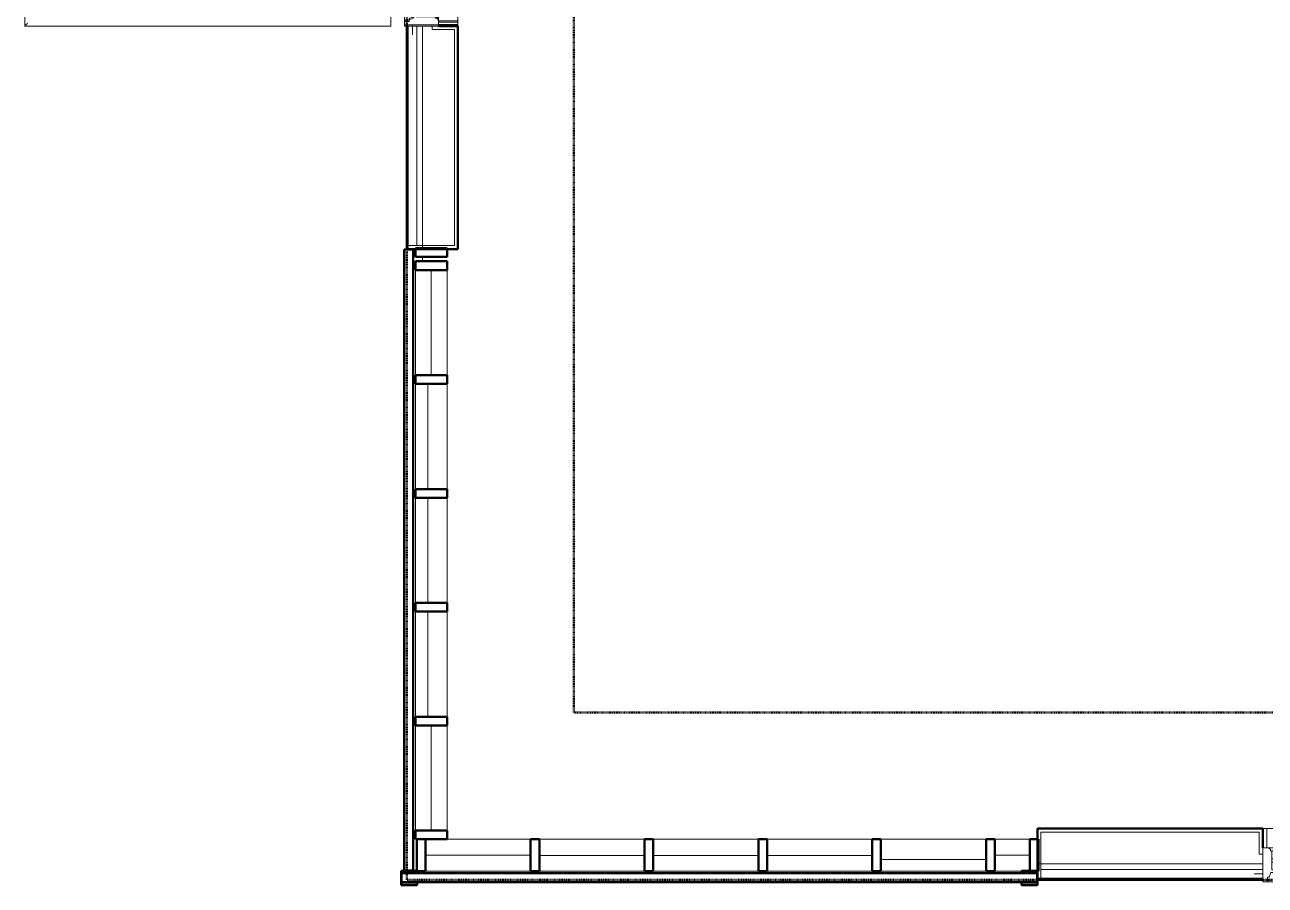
# Model space of a CAD drawing. Header units: inches. Extents: x -4235 to -464, y 9767 to 12347.
# Drawn here: x -3926.7 to -3712.3, y 9979.3 to 10128 of the extents above; entities that cross this region are included whole.
import ezdxf

# ---------------------------------------------------------------- set-up
doc = ezdxf.new("R2010")
doc.units = ezdxf.units.IN
doc.header["$MEASUREMENT"] = 0
doc.linetypes.add('Dash 1_16_', pattern=[0.125, 0.0625, -0.0625])
for name, color, linetype, lineweight in [('A-FLOR-4', 192, 'Continuous', 9), ('A-FLOR-HRAL', 11, 'Continuous', 9), ('A-GLAZ-1', 151, 'Continuous', 9), ('A-GLAZ-2', 151, 'Continuous', 20), ('A-GLAZ-CWMG', 51, 'Continuous', 9), ('A-GLAZ-CWMG-1', 51, 'Continuous', 50), ('A-GLAZ-CWMG-2', 9, 'Continuous', 9), ('A-WALL', 113, 'Continuous', 13), ('A-WALL-6', 113, 'Continuous', 9), ('A-WALL-7', 113, 'Continuous', 50), ('C-PROP-LINE-1', 91, 'Dash 1_16_', 50)]:
    doc.layers.add(name, color=color, linetype=linetype, lineweight=lineweight)

# ---------------------------------------------------------------- blocks, each defined once
blk = doc.blocks.new('Window-Double_Hung-Andersen-400_Series-Tilt_Wash - DOUBLE HUNG - COTTAGE - 3RD FLOOR-V402-BACKGROUND - 3RD FLOOR')
at = {"layer": 'A-GLAZ-1'}
for p, q in [((-16.29, 2.5), (-15.7, 2.5)), ((-15.82, 2.5), (-15.82, 2.12)), ((-15.7, 2.63), (15.7, 2.63)), ((-15.7, 2.5), (15.7, 2.5)), ((16.29, 2.5), (15.7, 2.5)), ((15.82, 2.5), (15.82, 2.12)), ((-16.29, 2.12), (-15.7, 2.12)), ((-16.29, 0.56), (-15.7, 0.56)), ((-16.29, 0.19), (-15.7, 0.19)), ((-15.82, 0.56), (-15.82, 0.19)), ((-15.7, 2.12), (15.7, 2.12)), ((-15.7, 2), (15.7, 2)), ((-15.7, 0.69), (15.7, 0.69)), ((-15.7, 0.56), (15.7, 0.56)), ((-15.7, 0.19), (15.7, 0.19)), ((-15.7, 0.06), (15.7, 0.06)), ((16.29, 2.12), (15.7, 2.12)), ((16.29, 0.56), (15.7, 0.56)), ((16.29, 0.19), (15.7, 0.19)), ((15.82, 0.56), (15.82, 0.19)), ((18.95, -1.06), (-18.95, -1.06)), ((-18.95, -1.06), (-18.95, -4.44)), ((-18.32, -1.06), (-18.32, -4.44)), ((18.32, -1.06), (18.32, -4.44)), ((18.95, -4.44), (18.95, -1.06)), ((18.95, -2.44), (19.01, -2.44)), ((19.01, -3.94), (18.95, -3.94)), ((19.01, -2.44), (19.01, -3.94)), ((-18.95, -4.44), (18.95, -4.44))]:
    blk.add_line(p, q, dxfattribs=at)
at = {"layer": 'A-GLAZ-2'}
for p, q in [((19.01, 4.81), (-19.01, 4.81)), ((-19.01, 4.81), (-19.01, -1.06)), ((-18.2, 4.81), (-18.2, 4)), ((18.2, 4.81), (18.2, 4)), ((19.01, -1.06), (19.01, 4.81)), ((-19.01, 3.44), (-20.51, 3.44)), ((-18.2, 4), (-17.92, 4)), ((-17.92, 4), (-17.61, 3.19)), ((-17.61, 3.19), (-17.14, 3.19)), ((-17.42, 2.75), (-16.57, 2.75)), ((-17.42, 2.75), (-17.42, -0.56)), ((-17.14, 3.19), (-17.14, 2.75)), ((-15.86, 2.97), (-16.57, 2.97)), ((-16.57, 2.63), (-16.57, 2.97)), ((-15.7, 2.63), (-16.57, 2.63)), ((-16.29, 2.63), (-16.29, 2)), ((-15.86, 2.97), (-15.7, 2.63)), ((15.86, 2.97), (15.7, 2.63)), ((15.7, 2.63), (16.57, 2.63)), ((15.86, 2.97), (16.57, 2.97)), ((16.29, 2.63), (16.29, 2)), ((16.57, 2.63), (16.57, 2.97)), ((17.42, 2.75), (16.57, 2.75)), ((17.14, 3.19), (17.14, 2.75)), ((17.61, 3.19), (17.14, 3.19)), ((17.42, 2.75), (17.42, -0.56)), ((17.92, 4), (17.61, 3.19)), ((18.2, 4), (17.92, 4)), ((19.01, 3.44), (20.51, 3.44)), ((-17.42, 1.37), (-15.86, 1.37)), ((-17.42, 0.81), (-16.57, 0.81)), ((-15.86, 1.03), (-16.57, 1.03)), ((-16.57, 0.69), (-16.57, 1.03)), ((-15.7, 0.69), (-16.57, 0.69)), ((-15.7, 2), (-16.29, 2)), ((-16.29, 0.69), (-16.29, 0.06)), ((-15.7, 0.06), (-16.29, 0.06)), ((-15.86, 1.37), (-15.7, 2)), ((-15.86, 1.03), (-15.7, 0.69)), ((-15.86, -0.56), (-15.7, 0.06)), ((15.7, 2), (16.29, 2)), ((15.86, 1.37), (15.7, 2)), ((15.86, 1.03), (15.7, 0.69)), ((15.7, 0.69), (16.57, 0.69)), ((15.7, 0.06), (16.29, 0.06)), ((15.86, -0.56), (15.7, 0.06)), ((17.42, 1.37), (15.86, 1.37)), ((15.86, 1.03), (16.57, 1.03)), ((16.29, 0.69), (16.29, 0.06)), ((16.57, 0.69), (16.57, 1.03)), ((17.42, 0.81), (16.57, 0.81)), ((-19.01, -1.06), (19.01, -1.06)), ((-17.67, -0.78), (-18, -1.06)), ((-17.67, -0.78), (-17.67, -0.56)), ((-17.67, -0.56), (-15.86, -0.56)), ((17.67, -0.56), (15.86, -0.56)), ((17.67, -0.78), (17.67, -0.56)), ((17.67, -0.78), (18, -1.06))]:
    blk.add_line(p, q, dxfattribs=at)
blk = doc.blocks.new('Window-Double_Hung-Andersen-400_Series-Tilt_Wash - DOUBLE HUNG - COTTAGE - 3RD FLOOR-2889114-BACKGROUND - 3RD FLOOR')
at = {"layer": 'A-GLAZ-1'}
for p, q in [((-16.29, 2.5), (-15.7, 2.5)), ((-15.82, 2.5), (-15.82, 2.12)), ((-15.7, 2.63), (15.7, 2.63)), ((-15.7, 2.5), (15.7, 2.5)), ((16.29, 2.5), (15.7, 2.5)), ((15.82, 2.5), (15.82, 2.12)), ((-16.29, 2.12), (-15.7, 2.12)), ((-16.29, 0.56), (-15.7, 0.56)), ((-16.29, 0.19), (-15.7, 0.19)), ((-15.82, 0.56), (-15.82, 0.19)), ((-15.7, 2.12), (15.7, 2.12)), ((-15.7, 2), (15.7, 2)), ((-15.7, 0.69), (15.7, 0.69)), ((-15.7, 0.56), (15.7, 0.56)), ((-15.7, 0.19), (15.7, 0.19)), ((-15.7, 0.06), (15.7, 0.06)), ((16.29, 2.12), (15.7, 2.12)), ((16.29, 0.56), (15.7, 0.56)), ((16.29, 0.19), (15.7, 0.19)), ((15.82, 0.56), (15.82, 0.19)), ((18.95, -1.06), (-18.95, -1.06)), ((-18.95, -1.06), (-18.95, -4.44)), ((-18.32, -1.06), (-18.32, -4.44)), ((18.32, -1.06), (18.32, -4.44)), ((18.95, -4.44), (18.95, -1.06)), ((-19.01, -3.94), (-19.01, -2.44)), ((-19.01, -2.44), (-18.95, -2.44)), ((-18.95, -3.94), (-19.01, -3.94)), ((18.95, -2.44), (19.01, -2.44)), ((19.01, -3.94), (18.95, -3.94)), ((19.01, -2.44), (19.01, -3.94)), ((-18.95, -4.44), (18.95, -4.44))]:
    blk.add_line(p, q, dxfattribs=at)
at = {"layer": 'A-GLAZ-2'}
for p, q in [((19.01, 4.81), (-19.01, 4.81)), ((-19.01, 4.81), (-19.01, -1.06)), ((-18.2, 4.81), (-18.2, 4)), ((18.2, 4.81), (18.2, 4)), ((19.01, -1.06), (19.01, 4.81)), ((-19.01, 3.44), (-20.51, 3.44)), ((-18.2, 4), (-17.92, 4)), ((-17.92, 4), (-17.61, 3.19)), ((-17.61, 3.19), (-17.14, 3.19)), ((-17.42, 2.75), (-16.57, 2.75)), ((-17.42, 2.75), (-17.42, -0.56)), ((-17.14, 3.19), (-17.14, 2.75)), ((-15.86, 2.97), (-16.57, 2.97)), ((-16.57, 2.63), (-16.57, 2.97)), ((-15.7, 2.63), (-16.57, 2.63)), ((-16.29, 2.63), (-16.29, 2)), ((-15.86, 2.97), (-15.7, 2.63)), ((15.86, 2.97), (15.7, 2.63)), ((15.7, 2.63), (16.57, 2.63)), ((15.86, 2.97), (16.57, 2.97)), ((16.29, 2.63), (16.29, 2)), ((16.57, 2.63), (16.57, 2.97)), ((17.42, 2.75), (16.57, 2.75)), ((17.14, 3.19), (17.14, 2.75)), ((17.61, 3.19), (17.14, 3.19)), ((17.42, 2.75), (17.42, -0.56)), ((17.92, 4), (17.61, 3.19)), ((18.2, 4), (17.92, 4)), ((19.01, 3.44), (20.51, 3.44)), ((-17.42, 1.37), (-15.86, 1.37)), ((-17.42, 0.81), (-16.57, 0.81)), ((-15.86, 1.03), (-16.57, 1.03)), ((-16.57, 0.69), (-16.57, 1.03)), ((-15.7, 0.69), (-16.57, 0.69)), ((-15.7, 2), (-16.29, 2)), ((-16.29, 0.69), (-16.29, 0.06)), ((-15.7, 0.06), (-16.29, 0.06)), ((-15.86, 1.37), (-15.7, 2)), ((-15.86, 1.03), (-15.7, 0.69)), ((-15.86, -0.56), (-15.7, 0.06)), ((15.7, 2), (16.29, 2)), ((15.86, 1.37), (15.7, 2)), ((15.86, 1.03), (15.7, 0.69)), ((15.7, 0.69), (16.57, 0.69)), ((15.7, 0.06), (16.29, 0.06)), ((15.86, -0.56), (15.7, 0.06)), ((17.42, 1.37), (15.86, 1.37)), ((15.86, 1.03), (16.57, 1.03)), ((16.29, 0.69), (16.29, 0.06)), ((16.57, 0.69), (16.57, 1.03)), ((17.42, 0.81), (16.57, 0.81)), ((-19.01, -1.06), (19.01, -1.06)), ((-17.67, -0.78), (-18, -1.06)), ((-17.67, -0.78), (-17.67, -0.56)), ((-17.67, -0.56), (-15.86, -0.56)), ((17.67, -0.56), (15.86, -0.56)), ((17.67, -0.78), (17.67, -0.56)), ((17.67, -0.78), (18, -1.06))]:
    blk.add_line(p, q, dxfattribs=at)
blk = doc.blocks.new('Rectangular Mullion - Profile_Polycarbonate_Upper and left-2704980-BACKGROUND - 3RD FLOOR')
at = {"layer": 'A-GLAZ-CWMG-1'}
for p, q in [((-2.75, 1.29), (0, 1.29)), ((-2.75, 0.79), (-2.75, 1.29)), ((-2.5, 0.79), (-2.75, 0.79)), ((-0.06, 1.22), (-2.69, 1.22)), ((-2.69, 1.22), (-2.69, 0.85)), ((-2.69, 0.85), (-2.5, 0.85)), ((-2.5, 0.85), (-2.5, 0.79)), ((-0.06, -1.15), (-0.06, 1.22)), ((0, 1.29), (0, -1.21)), ((-2.75, -1.21), (-2.75, -0.79)), ((-2.75, -0.79), (-2.5, -0.79)), ((0, -1.21), (-2.75, -1.21)), ((-2.5, -0.85), (-2.69, -0.85)), ((-2.69, -0.85), (-2.69, -1.15)), ((-2.69, -1.15), (-0.06, -1.15)), ((-2.5, -0.79), (-2.5, -0.85))]:
    blk.add_line(p, q, dxfattribs=at)
blk = doc.blocks.new('Rectangular Mullion - Profile_Polycarbonate_right-2704981-BACKGROUND - 3RD FLOOR')
at = {"layer": 'A-GLAZ-CWMG-1'}
for p, q in [((0, 1.29), (-2.75, 1.29)), ((-2.75, 1.29), (-2.75, 0.79)), ((-2.75, 0.79), (-2.5, 0.79)), ((-2.69, 0.85), (-2.69, 1.22)), ((-2.69, 1.22), (-0.06, 1.22)), ((-2.5, 0.85), (-2.69, 0.85)), ((-2.5, 0.79), (-2.5, 0.85)), ((-0.06, 1.22), (-0.06, -1.15)), ((0, -1.21), (0, 1.29)), ((-2.5, -0.79), (-2.75, -0.79)), ((-2.75, -0.79), (-2.75, -1.21)), ((-2.75, -1.21), (0, -1.21)), ((-2.69, -1.15), (-2.69, -0.85)), ((-2.69, -0.85), (-2.5, -0.85)), ((-0.06, -1.15), (-2.69, -1.15)), ((-2.5, -0.85), (-2.5, -0.79))]:
    blk.add_line(p, q, dxfattribs=at)
blk = doc.blocks.new('Rectangular Mullion - Stud - Vertical-2193585-BACKGROUND - 3RD FLOOR')
at = {"layer": 'A-GLAZ-CWMG-1'}
for p, q in [((-1.5, -2.75), (-1.5, 2.75)), ((-1.5, 2.75), (0, 2.75)), ((0, 2.75), (0, -2.75)), ((0, -2.75), (-1.5, -2.75))]:
    blk.add_line(p, q, dxfattribs=at)
blk = doc.blocks.new('Rectangular Mullion - Stud - Vertical-2193592-BACKGROUND - 3RD FLOOR')
at = {"layer": 'A-GLAZ-CWMG-1'}
for p, q in [((0, 2.75), (-1.5, 2.75)), ((-1.5, 2.75), (-1.5, -2.75)), ((0, -2.75), (0, 2.75)), ((-1.5, -2.75), (0, -2.75))]:
    blk.add_line(p, q, dxfattribs=at)
blk = doc.blocks.new('Rectangular Mullion - Stud - Base_Head-1740475-BACKGROUND - 3RD FLOOR')
at = {"layer": 'A-GLAZ-CWMG-2'}
h = blk.add_hatch(dxfattribs=at)
h.set_pattern_fill('FP_22', color=256, style=0, pattern_type=2)
h.set_pattern_definition([(270, (-2072.361, 12062.38), (8, 5e-16), [])])
h.paths.add_polyline_path([(-2075.11, 12054.04), (-2069.61, 12054.04), (-2069.61, 12072.22), (-2075.11, 12072.22)], flags=0)
at = {"layer": 'A-GLAZ-CWMG'}
for p, q in [((-2075.11, 12054.04), (-2075.11, 12072.22)), ((-2069.61, 12072.22), (-2069.61, 12054.04))]:
    blk.add_line(p, q, dxfattribs=at)
blk = doc.blocks.new('Rectangular Mullion - Stud - Vertical-2193584-BACKGROUND - 3RD FLOOR')
at = {"layer": 'A-GLAZ-CWMG-1'}
for p, q in [((0, -2.75), (0, 2.75)), ((0, 2.75), (1.5, 2.75)), ((1.5, 2.75), (1.5, -2.75)), ((1.5, -2.75), (0, -2.75))]:
    blk.add_line(p, q, dxfattribs=at)
blk = doc.blocks.new('Rectangular Mullion - Stud - Base_Head-1773364-BACKGROUND - 3RD FLOOR')
at = {"layer": 'A-GLAZ-CWMG-2'}
h = blk.add_hatch(dxfattribs=at)
h.set_pattern_fill('FP_20', color=256, style=0, pattern_type=2)
h.set_pattern_definition([(90, (-3856.286, 12058.411), (-8, 5e-16), [])])
h.paths.add_polyline_path([(-3853.54, 12048.57), (-3853.54, 12066.75), (-3859.04, 12066.75), (-3859.04, 12048.57)], flags=0)
at = {"layer": 'A-GLAZ-CWMG'}
for p, q in [((-3859.04, 12048.57), (-3859.04, 12066.75)), ((-3853.54, 12066.75), (-3853.54, 12048.57))]:
    blk.add_line(p, q, dxfattribs=at)
blk = doc.blocks.new('Rectangular Mullion - Stud - Base_Head-1991780-BACKGROUND - 3RD FLOOR')
at = {"layer": 'A-GLAZ-CWMG-2'}
h = blk.add_hatch(dxfattribs=at)
h.set_pattern_fill('FP_27', color=256, style=0, pattern_type=2)
h.set_pattern_definition([(180, (-3756.04, 9984.439), (-1e-15, -8), [])])
h.paths.add_polyline_path([(-3759.06, 9981.69), (-3754.46, 9981.69), (-3754.46, 9981.75), (-3753.02, 9981.75), (-3753.02, 9987.19), (-3759.06, 9987.19), (-3759.06, 9981.75)], flags=0)
at = {"layer": 'A-GLAZ-CWMG'}
for p, q in [((-3759.06, 9987.19), (-3753.02, 9987.19)), ((-3754.46, 9981.69), (-3759.06, 9981.69))]:
    blk.add_line(p, q, dxfattribs=at)
blk = doc.blocks.new('Rectangular Mullion - Stud - Vertical-2193583-BACKGROUND - 3RD FLOOR')
at = {"layer": 'A-GLAZ-CWMG-1'}
for p, q in [((0, -2.75), (0, 2.75)), ((0, 2.75), (1.5, 2.75)), ((1.5, 2.75), (1.5, -2.75)), ((1.5, -2.75), (0, -2.75))]:
    blk.add_line(p, q, dxfattribs=at)
blk = doc.blocks.new('Rectangular Mullion - Stud - Base_Head-1991782-BACKGROUND - 3RD FLOOR')
at = {"layer": 'A-GLAZ-CWMG-2'}
h = blk.add_hatch(dxfattribs=at)
h.set_pattern_fill('FP_30', color=256, style=0, pattern_type=2)
h.set_pattern_definition([(180, (-3849.132, 9984.439), (-1e-15, -8), [])])
h.paths.add_polyline_path([(-3857.47, 9981.69), (-3839.29, 9981.69), (-3839.29, 9987.19), (-3857.47, 9987.19)], flags=0)
at = {"layer": 'A-GLAZ-CWMG'}
for p, q in [((-3853.72, 9987.19), (-3839.29, 9987.19)), ((-3839.29, 9981.69), (-3857.47, 9981.69))]:
    blk.add_line(p, q, dxfattribs=at)
blk = doc.blocks.new('Rectangular Mullion - Stud - Vertical-1991714-BACKGROUND - 3RD FLOOR')
at = {"layer": 'A-GLAZ-CWMG-1'}
for p, q in [((-1.5, 2.75), (0, 2.75)), ((-1.5, -2.75), (-1.5, 2.75)), ((0, 2.75), (0, -2.75)), ((0, -2.75), (-1.5, -2.75))]:
    blk.add_line(p, q, dxfattribs=at)
blk = doc.blocks.new('Rectangular Mullion - Stud - Vertical-2193579-BACKGROUND - 3RD FLOOR')
at = {"layer": 'A-GLAZ-CWMG-1'}
for p, q in [((-1.5, 2.75), (-1.5, -2.75)), ((0, 2.75), (-1.5, 2.75)), ((0, -2.75), (0, 2.75)), ((-1.5, -2.75), (0, -2.75))]:
    blk.add_line(p, q, dxfattribs=at)
blk = doc.blocks.new('Rectangular Mullion - Stud - Base_Head-1741132-BACKGROUND - 3RD FLOOR')
at = {"layer": 'A-GLAZ-CWMG-2'}
h = blk.add_hatch(dxfattribs=at)
h.set_pattern_fill('FP_17', color=256, style=0, pattern_type=2)
h.set_pattern_definition([(180, (-3829.448, 12113.089), (-1e-15, -8), [])])
h.paths.add_polyline_path([(-3837.79, 12110.34), (-3819.61, 12110.34), (-3819.61, 12115.84), (-3837.79, 12115.84), (-3837.79, 12115.6)], flags=0)
at = {"layer": 'A-GLAZ-CWMG'}
for p, q in [((-3819.61, 12115.84), (-3837.79, 12115.84)), ((-3837.79, 12110.34), (-3819.61, 12110.34))]:
    blk.add_line(p, q, dxfattribs=at)
blk = doc.blocks.new('Rectangular Mullion - Stud - Vertical-2193575-BACKGROUND - 3RD FLOOR')
at = {"layer": 'A-GLAZ-CWMG-1'}
for p, q in [((0, 2.75), (1.5, 2.75)), ((0, -2.75), (0, 2.75)), ((1.5, 2.75), (1.5, -2.75)), ((1.5, -2.75), (0, -2.75))]:
    blk.add_line(p, q, dxfattribs=at)
blk = doc.blocks.new('Rectangular Mullion - Stud - Base_Head-1991710-BACKGROUND - 3RD FLOOR')
at = {"layer": 'A-GLAZ-CWMG-2'}
h = blk.add_hatch(dxfattribs=at)
h.set_pattern_fill('FP_31', color=256, style=0, pattern_type=2)
h.set_pattern_definition([(270, (-3856.474, 10076.516), (8, 5e-16), [])])
h.paths.add_polyline_path([(-3853.72, 10067.42), (-3853.72, 10085.61), (-3859.22, 10085.61), (-3859.22, 10067.42)], flags=0)
at = {"layer": 'A-GLAZ-CWMG'}
for p, q in [((-3859.22, 10085.61), (-3859.22, 10067.42)), ((-3853.72, 10067.42), (-3853.72, 10085.61))]:
    blk.add_line(p, q, dxfattribs=at)
blk = doc.blocks.new('Rectangular Mullion - Stud - Vertical-2193576-BACKGROUND - 3RD FLOOR')
at = {"layer": 'A-GLAZ-CWMG-1'}
for p, q in [((0, 2.75), (1.5, 2.75)), ((0, -2.75), (0, 2.75)), ((1.5, 2.75), (1.5, -2.75)), ((1.5, -2.75), (0, -2.75))]:
    blk.add_line(p, q, dxfattribs=at)
blk = doc.blocks.new('Rectangular Mullion - Stud - Base_Head-V410-BACKGROUND - 3RD FLOOR')
at = {"layer": 'A-GLAZ-CWMG-2'}
h = blk.add_hatch(dxfattribs=at)
h.set_pattern_fill('FP_32', color=256, style=0, pattern_type=2)
h.set_pattern_definition([(270, (-3856.474, 9997.031), (8, 5e-16), [])])
h.paths.add_polyline_path([(-3853.72, 9988.69), (-3853.72, 10006.87), (-3859.22, 10006.87), (-3859.22, 9988.69)], flags=0)
at = {"layer": 'A-GLAZ-CWMG'}
for p, q in [((-3859.22, 10006.87), (-3859.22, 9988.69)), ((-3853.72, 9988.69), (-3853.72, 10006.87))]:
    blk.add_line(p, q, dxfattribs=at)
blk = doc.blocks.new('Window-Double_Hung-Andersen-400_Series-Tilt_Wash - DOUBLE HUNG - COTTAGE - 3RD FLOOR-V424-BACKGROUND - 3RD FLOOR')
at = {"layer": 'A-GLAZ-1'}
for p, q in [((-18.95, 4.44), (18.95, 4.44)), ((-18.95, 1.06), (-18.95, 4.44)), ((-18.32, 1.06), (-18.32, 4.44)), ((18.32, 1.06), (18.32, 4.44)), ((18.95, 4.44), (18.95, 1.06)), ((18.95, 3.94), (19.01, 3.94)), ((19.01, 2.44), (18.95, 2.44)), ((19.01, 3.94), (19.01, 2.44)), ((18.95, 1.06), (-18.95, 1.06)), ((-16.29, -0.19), (-15.7, -0.19)), ((-16.29, -0.56), (-15.7, -0.56)), ((-16.29, -2.13), (-15.7, -2.13)), ((-15.82, -0.56), (-15.82, -0.19)), ((-15.82, -2.5), (-15.82, -2.13)), ((-15.7, -0.06), (15.7, -0.06)), ((-15.7, -0.19), (15.7, -0.19)), ((-15.7, -0.56), (15.7, -0.56)), ((-15.7, -0.69), (15.7, -0.69)), ((-15.7, -2), (15.7, -2)), ((-15.7, -2.13), (15.7, -2.13)), ((16.29, -0.19), (15.7, -0.19)), ((16.29, -0.56), (15.7, -0.56)), ((16.29, -2.13), (15.7, -2.13)), ((15.82, -0.56), (15.82, -0.19)), ((15.82, -2.5), (15.82, -2.13)), ((-16.29, -2.5), (-15.7, -2.5)), ((-15.7, -2.5), (15.7, -2.5)), ((-15.7, -2.63), (15.7, -2.63)), ((16.29, -2.5), (15.7, -2.5))]:
    blk.add_line(p, q, dxfattribs=at)
at = {"layer": 'A-GLAZ-2'}
for p, q in [((-19.01, 1.06), (19.01, 1.06)), ((-19.01, -4.81), (-19.01, 1.06)), ((-17.67, 0.78), (-18, 1.06)), ((-17.67, 0.78), (-17.67, 0.56)), ((-17.67, 0.56), (-15.86, 0.56)), ((-17.42, -2.75), (-17.42, 0.56)), ((-15.86, 0.56), (-15.7, -0.06)), ((15.86, 0.56), (15.7, -0.06)), ((17.67, 0.56), (15.86, 0.56)), ((17.42, -2.75), (17.42, 0.56)), ((17.67, 0.78), (18, 1.06)), ((17.67, 0.78), (17.67, 0.56)), ((19.01, 1.06), (19.01, -4.81)), ((-17.42, -0.81), (-16.57, -0.81)), ((-17.42, -1.37), (-15.86, -1.37)), ((-16.57, -0.69), (-16.57, -1.03)), ((-15.7, -0.69), (-16.57, -0.69)), ((-15.86, -1.03), (-16.57, -1.03)), ((-16.29, -0.69), (-16.29, -0.06)), ((-15.7, -0.06), (-16.29, -0.06)), ((-16.29, -2.63), (-16.29, -2)), ((-15.7, -2), (-16.29, -2)), ((-15.86, -1.03), (-15.7, -0.69)), ((-15.86, -1.37), (-15.7, -2)), ((15.7, -0.06), (16.29, -0.06)), ((15.86, -1.03), (15.7, -0.69)), ((15.7, -0.69), (16.57, -0.69)), ((15.86, -1.37), (15.7, -2)), ((15.7, -2), (16.29, -2)), ((15.86, -1.03), (16.57, -1.03)), ((17.42, -1.37), (15.86, -1.37)), ((16.29, -0.69), (16.29, -0.06)), ((16.29, -2.63), (16.29, -2)), ((16.57, -0.69), (16.57, -1.03)), ((17.42, -0.81), (16.57, -0.81)), ((-19.01, -3.44), (-20.51, -3.44)), ((-18.2, -4), (-17.92, -4)), ((-18.2, -4.81), (-18.2, -4)), ((-17.92, -4), (-17.61, -3.19)), ((-17.61, -3.19), (-17.14, -3.19)), ((-17.42, -2.75), (-16.57, -2.75)), ((-17.14, -3.19), (-17.14, -2.75)), ((-16.57, -2.63), (-16.57, -2.97)), ((-15.7, -2.63), (-16.57, -2.63)), ((-15.86, -2.97), (-16.57, -2.97)), ((-15.86, -2.97), (-15.7, -2.63)), ((15.86, -2.97), (15.7, -2.63)), ((15.7, -2.63), (16.57, -2.63)), ((15.86, -2.97), (16.57, -2.97)), ((16.57, -2.63), (16.57, -2.97)), ((17.42, -2.75), (16.57, -2.75)), ((17.14, -3.19), (17.14, -2.75)), ((17.61, -3.19), (17.14, -3.19)), ((17.92, -4), (17.61, -3.19)), ((18.2, -4), (17.92, -4)), ((18.2, -4.81), (18.2, -4)), ((19.01, -3.44), (20.51, -3.44)), ((19.01, -4.81), (-19.01, -4.81))]:
    blk.add_line(p, q, dxfattribs=at)
blk = doc.blocks.new('Railing - Baluster_01-2700443-BACKGROUND - 3RD FLOOR')
at = {"layer": 'A-FLOR-HRAL'}
for p, q in [((-0.59, 1.18), (0.59, 1.18)), ((-0.59, 0.59), (-0.59, 1.18)), ((0.59, 1.18), (0.59, 0.59))]:
    blk.add_line(p, q, dxfattribs=at)
blk = doc.blocks.new('Railing - Railing-2700306-BACKGROUND - 3RD FLOOR')
at = {"layer": 'A-FLOR-HRAL'}
for p, q in [((-3863.47, 10241.84), (-3926.72, 10241.84)), ((-3926.72, 10241.84), (-3926.72, 10127.79)), ((-3863.47, 10241.84), (-3863.47, 10241.37)), ((-3863.47, 10241.37), (-3863.47, 10237.59)), ((-3863.47, 10237.59), (-3863.47, 10237.11)), ((-3922, 10237.11), (-3863.47, 10237.11)), ((-3922, 10132.51), (-3922, 10237.11)), ((-3863.47, 10132.51), (-3922, 10132.51)), ((-3863.47, 10132.51), (-3863.47, 10132.04)), ((-3863.47, 10132.04), (-3863.47, 10128.26)), ((-3863.47, 10128.26), (-3863.47, 10127.79)), ((-3926.72, 10127.79), (-3863.47, 10127.79))]:
    blk.add_line(p, q, dxfattribs=at)
for points, knots in [([(-3926.72, 10241.84), (-3926.72, 10241.84), (-3926.72, 10241.83), (-3926.69, 10241.8), (-3926.66, 10241.78), (-3926.63, 10241.75), (-3926.61, 10241.72), (-3926.58, 10241.69), (-3926.54, 10241.65), (-3926.5, 10241.61), (-3926.46, 10241.58), (-3926.42, 10241.54), (-3926.35, 10241.47), (-3926.29, 10241.41), (-3926.25, 10241.37)], [0, 0, 0, 0, 0.166667, 0.25, 0.333333, 0.416667, 0.458333, 0.5, 0.583333, 0.666667, 0.708333, 0.75, 0.833333, 1, 1, 1, 1]), ([(-3922.47, 10237.59), (-3922.43, 10237.55), (-3922.37, 10237.48), (-3922.29, 10237.41), (-3922.24, 10237.36), (-3922.21, 10237.32), (-3922.18, 10237.29), (-3922.14, 10237.26), (-3922.12, 10237.23), (-3922.09, 10237.21), (-3922.06, 10237.18), (-3922.03, 10237.15), (-3922.01, 10237.12), (-3922, 10237.11), (-3922, 10237.11)], [0, 0, 0, 0, 0.166667, 0.25, 0.333333, 0.375, 0.416667, 0.5, 0.541667, 0.583333, 0.666667, 0.75, 0.833333, 1, 1, 1, 1]), ([(-3922.47, 10132.04), (-3922.43, 10132.08), (-3922.37, 10132.14), (-3922.29, 10132.22), (-3922.24, 10132.27), (-3922.21, 10132.3), (-3922.18, 10132.34), (-3922.14, 10132.37), (-3922.12, 10132.4), (-3922.09, 10132.42), (-3922.06, 10132.45), (-3922.03, 10132.48), (-3922.01, 10132.51), (-3922, 10132.51), (-3922, 10132.51)], [0, 0, 0, 0, 0.166667, 0.25, 0.333333, 0.375, 0.416667, 0.5, 0.541667, 0.583333, 0.666667, 0.75, 0.833333, 1, 1, 1, 1]), ([(-3926.72, 10127.79), (-3926.72, 10127.79), (-3926.72, 10127.8), (-3926.69, 10127.82), (-3926.66, 10127.85), (-3926.63, 10127.88), (-3926.61, 10127.91), (-3926.58, 10127.93), (-3926.54, 10127.97), (-3926.5, 10128.02), (-3926.46, 10128.05), (-3926.42, 10128.09), (-3926.35, 10128.16), (-3926.29, 10128.22), (-3926.25, 10128.26)], [0, 0, 0, 0, 0.166667, 0.25, 0.333333, 0.416667, 0.458333, 0.5, 0.583333, 0.666667, 0.708333, 0.75, 0.833333, 1, 1, 1, 1])]:
    blk.add_open_spline(points, degree=3, knots=knots, dxfattribs=at)
at = {"rotation": 270.0000000000003}
blk.add_blockref('Railing - Baluster_01-2700443-BACKGROUND - 3RD FLOOR', (-3864.06, 10239.48), dxfattribs=at)
blk = doc.blocks.new('Family - ___-2835860-BACKGROUND - 3RD FLOOR')
at = {"layer": 'C-PROP-LINE-1'}
for p, q in [((-3860.72, 9980.19), (-3860.72, 11434.39)), ((-2636.92, 9980.19), (-3860.72, 9980.19))]:
    blk.add_line(p, q, dxfattribs=at)
blk = doc.blocks.new('Family - ___-2835903-BACKGROUND - 3RD FLOOR')
at = {"layer": 'C-PROP-LINE-1'}
for p, q in [((-3831.82, 10009.09), (-3831.82, 12089.69)), ((-2096.82, 10009.09), (-3831.82, 10009.09))]:
    blk.add_line(p, q, dxfattribs=at)
blk = doc.blocks.new('Family - ___-2835932-BACKGROUND - 3RD FLOOR')
at = {"layer": 'C-PROP-LINE-1'}
for p, q in [((-3860.72, 9980.19), (-3860.72, 12118.59)), ((-2067.92, 9980.19), (-3860.72, 9980.19))]:
    blk.add_line(p, q, dxfattribs=at)

msp = doc.modelspace()

# ---------------------------------------------------------------- linework, layer by layer
at = {"layer": 'A-FLOR-4'}
for p, q in [((-3857.97, 10089.83), (-3857.97, 10089.39)), ((-3857.97, 10087.89), (-3857.97, 10087.11)), ((-3751.52, 9982.94), (-3751.09, 9982.94))]:
    msp.add_line(p, q, dxfattribs=at)
at = {"layer": 'A-WALL'}
for p, q in [((-3860.47, 10089.2), (-3860.47, 10127.79)), ((-3858.97, 10127.79), (-3858.97, 10089.83)), ((-3857.97, 10127.79), (-3857.97, 10089.83)), ((-3856.29, 10127.79), (-3856.29, 10127.17)), ((-3852.47, 10127.17), (-3856.29, 10127.17)), ((-3852.47, 10089.83), (-3852.47, 10127.17)), ((-3860.47, 10089.83), (-3852.47, 10089.83)), ((-3751.09, 9988.44), (-3751.09, 9980.44)), ((-3713.37, 9988.44), (-3751.09, 9988.44)), ((-3713.37, 9984.63), (-3713.37, 9988.44)), ((-3713.37, 9984.63), (-3712.75, 9984.63)), ((-3751.09, 9982.94), (-3712.75, 9982.94)), ((-3712.75, 9980.44), (-3751.71, 9980.44)), ((-3751.09, 9981.94), (-3712.75, 9981.94))]:
    msp.add_line(p, q, dxfattribs=at)
at = {"layer": 'A-WALL-6'}
for p, q in [((-3851.85, 10127.85), (-3851.85, 10127.79)), ((-3712.75, 9989.06), (-3712.69, 9989.06))]:
    msp.add_line(p, q, dxfattribs=at)
at = {"layer": 'A-WALL-7'}
for p, q in [((-3860.72, 10127.79), (-3860.72, 10089.2)), ((-3851.85, 10127.79), (-3855.22, 10127.79)), ((-3851.85, 10089.2), (-3851.85, 10127.79)), ((-3859.59, 10089.14), (-3861.16, 10089.14)), ((-3861.16, 10089.14), (-3861.16, 9981.81)), ((-3860.72, 10089.2), (-3851.85, 10089.2)), ((-3859.59, 9981.81), (-3859.59, 10089.14)), ((-3712.75, 9989.06), (-3751.71, 9989.06)), ((-3751.71, 9989.06), (-3751.71, 9980.19)), ((-3712.75, 9985.69), (-3712.75, 9989.06)), ((-3751.77, 9981.33), (-3861.6, 9981.33)), ((-3861.6, 9981.33), (-3861.6, 9979.75)), ((-3861.16, 9981.81), (-3859.59, 9981.81)), ((-3751.77, 9979.75), (-3751.77, 9981.33)), ((-3751.71, 9980.19), (-3712.75, 9980.19)), ((-3861.6, 9979.75), (-3751.77, 9979.75))]:
    msp.add_line(p, q, dxfattribs=at)

# ---------------------------------------------------------------- block references
at = {"layer": 'A-FLOR-HRAL'}
msp.add_blockref('Railing - Railing-2700306-BACKGROUND - 3RD FLOOR', (0, 0), dxfattribs=at)
at = {"layer": 'A-GLAZ-1'}
for name, p, rotation in [('Window-Double_Hung-Andersen-400_Series-Tilt_Wash - DOUBLE HUNG - COTTAGE - 3RD FLOOR-V402-BACKGROUND - 3RD FLOOR', (-3856.29, 10146.99), 89.99999999999991), ('Window-Double_Hung-Andersen-400_Series-Tilt_Wash - DOUBLE HUNG - COTTAGE - 3RD FLOOR-V424-BACKGROUND - 3RD FLOOR', (-3856.29, 10146.8), 269.9999999999999), ('Window-Double_Hung-Andersen-400_Series-Tilt_Wash - DOUBLE HUNG - COTTAGE - 3RD FLOOR-2889114-BACKGROUND - 3RD FLOOR', (-3693.74, 9984.63), 180)]:
    msp.add_blockref(name, p, dxfattribs=dict(at, rotation=rotation))
at = {"layer": 'A-GLAZ-CWMG', "extrusion": (0, 0, -1)}
for name, p, rotation in [('Rectangular Mullion - Stud - Vertical-1991714-BACKGROUND - 3RD FLOOR', (3856.47, 10089.39), 89.99999999999925), ('Rectangular Mullion - Stud - Vertical-2193576-BACKGROUND - 3RD FLOOR', (3856.47, 10085.61), 89.99999999999925), ('Rectangular Mullion - Stud - Vertical-2193576-BACKGROUND - 3RD FLOOR', (3856.47, 10065.92), 89.99999999999925), ('Rectangular Mullion - Stud - Vertical-2193575-BACKGROUND - 3RD FLOOR', (3856.47, 10046.24), 89.99999999999925), ('Rectangular Mullion - Stud - Vertical-2193575-BACKGROUND - 3RD FLOOR', (3856.47, 10026.56), 89.99999999999925), ('Rectangular Mullion - Stud - Vertical-2193575-BACKGROUND - 3RD FLOOR', (3856.47, 10006.87), 89.99999999999925), ('Rectangular Mullion - Stud - Vertical-2193584-BACKGROUND - 3RD FLOOR', (3839.29, 9984.44), 180), ('Rectangular Mullion - Stud - Vertical-2193584-BACKGROUND - 3RD FLOOR', (3819.61, 9984.44), 180), ('Rectangular Mullion - Stud - Vertical-2193584-BACKGROUND - 3RD FLOOR', (3799.92, 9984.44), 180), ('Rectangular Mullion - Stud - Vertical-2193583-BACKGROUND - 3RD FLOOR', (3780.24, 9984.44), 180), ('Rectangular Mullion - Stud - Vertical-2193583-BACKGROUND - 3RD FLOOR', (3760.56, 9984.44), 180), ('Rectangular Mullion - Stud - Vertical-2193585-BACKGROUND - 3RD FLOOR', (3751.52, 9984.44), 180), ('Rectangular Mullion - Profile_Polycarbonate_Upper and left-2704980-BACKGROUND - 3RD FLOOR', (3751.71, 9980.54), 180)]:
    msp.add_blockref(name, p, dxfattribs=dict(at, rotation=rotation))
at = {"layer": 'A-GLAZ-CWMG'}
for name in ['Rectangular Mullion - Stud - Base_Head-1991710-BACKGROUND - 3RD FLOOR', 'Rectangular Mullion - Stud - Base_Head-V410-BACKGROUND - 3RD FLOOR', 'Rectangular Mullion - Stud - Base_Head-1991782-BACKGROUND - 3RD FLOOR', 'Rectangular Mullion - Stud - Base_Head-1991780-BACKGROUND - 3RD FLOOR']:
    msp.add_blockref(name, (0, 0), dxfattribs=at)
for name, p, rotation in [('Rectangular Mullion - Stud - Base_Head-1741132-BACKGROUND - 3RD FLOOR', (8256.62, 13885.53), 90.00000000000199), ('Rectangular Mullion - Stud - Base_Head-1741132-BACKGROUND - 3RD FLOOR', (8256.62, 13865.85), 90), ('Rectangular Mullion - Stud - Base_Head-1741132-BACKGROUND - 3RD FLOOR', (8256.62, 13846.16), 90), ('Rectangular Mullion - Stud - Vertical-2193579-BACKGROUND - 3RD FLOOR', (-3856.47, 9987.19), 270.0000000000007), ('Rectangular Mullion - Stud - Vertical-2193592-BACKGROUND - 3RD FLOOR', (-3858.97, 9984.44), 180), ('Rectangular Mullion - Stud - Base_Head-1740475-BACKGROUND - 3RD FLOOR', (-15891.83, 7912.08), 270), ('Rectangular Mullion - Stud - Base_Head-1740475-BACKGROUND - 3RD FLOOR', (-15872.15, 7912.08), 270), ('Rectangular Mullion - Stud - Base_Head-1740475-BACKGROUND - 3RD FLOOR', (-15852.46, 7912.08), 270), ('Rectangular Mullion - Stud - Base_Head-1773364-BACKGROUND - 3RD FLOOR', (8288.01, 13840.73), 90.00000000000595), ('Rectangular Mullion - Profile_Polycarbonate_right-2704981-BACKGROUND - 3RD FLOOR', (-3861.66, 9980.54), 180)]:
    msp.add_blockref(name, p, dxfattribs=dict(at, rotation=rotation))
at = {"layer": 'C-PROP-LINE-1'}
for name in ['Family - ___-2835860-BACKGROUND - 3RD FLOOR', 'Family - ___-2835932-BACKGROUND - 3RD FLOOR', 'Family - ___-2835903-BACKGROUND - 3RD FLOOR']:
    msp.add_blockref(name, (0, 0), dxfattribs=at)

doc.saveas('drawing.dxf')
